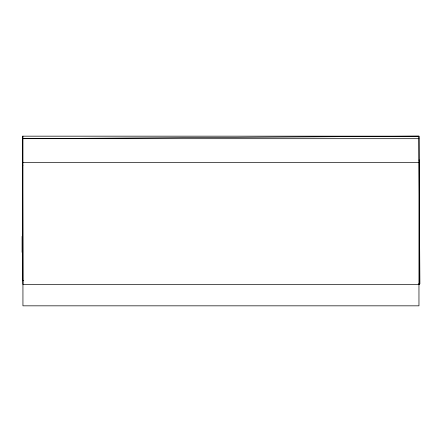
<?xml version="1.0" encoding="UTF-8"?>
<svg xmlns="http://www.w3.org/2000/svg" width="442" height="442" viewBox="0 0 442 442"><rect width="100%" height="100%" fill="white"/><g stroke="black" fill="none" stroke-linecap="round" stroke-linejoin="round"><path stroke-width="0.66" d="M418.961 160.103L419.508 160.103L419.508 284.416L22.94 284.416L22.52 138.689L418.961 136.169L419.9 283.819L418.53 283.83M22.52 138.689L418.961 138.689M418.961 162.568L22.52 162.568L22.52 136.169L418.961 136.169L418.961 305.831L22.94 305.831L22.94 136.169M22.94 165.678L22.52 165.678L22.52 280.747L22.94 280.747M22.94 280.432L23.36 280.432M22.1 236.359L22.1 252.321"/></g></svg>
